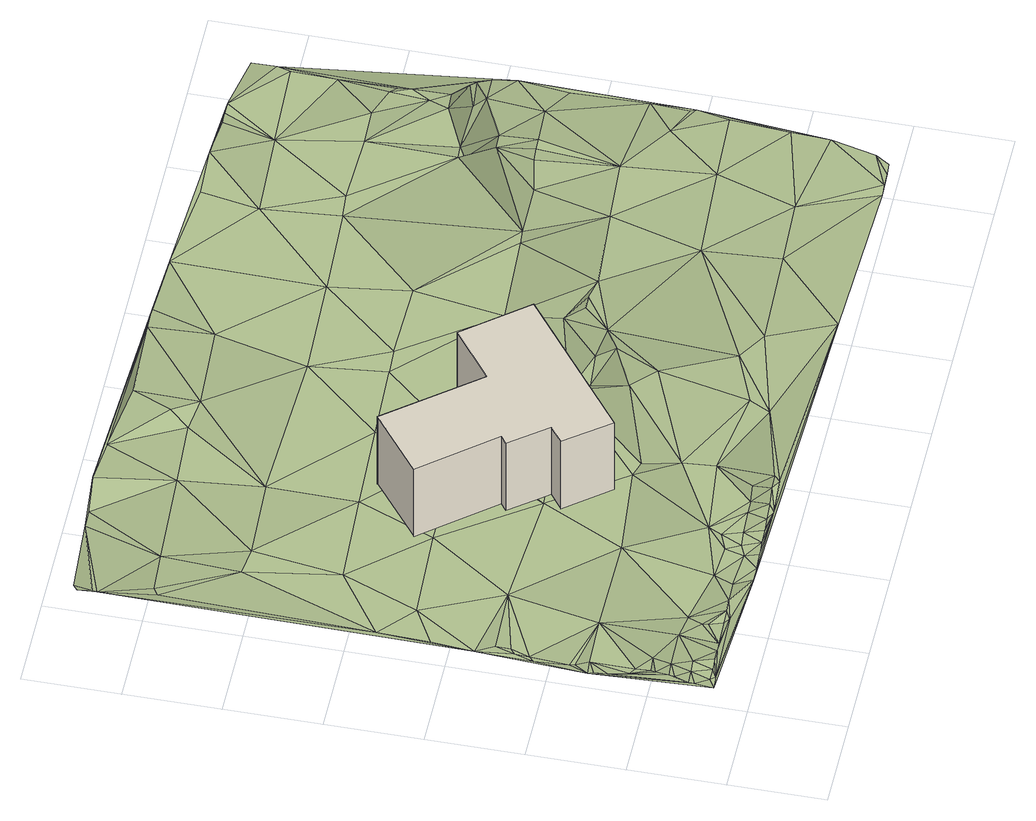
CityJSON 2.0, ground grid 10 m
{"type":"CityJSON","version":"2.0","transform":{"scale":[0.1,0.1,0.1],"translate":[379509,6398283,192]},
"CityObjects":{
"building1":{"type":"Building","attributes":{"measuredHeight":203.6},"geometry":[{"type":"Solid","lod":"1","boundaries":[[[[0,1,2,3,4,5,6,7,8,9]],[[0,9,10,11]],[[9,8,12,10]],[[8,7,13,12]],[[7,6,14,13]],[[6,5,15,14]],[[5,4,16,15]],[[4,3,17,16]],[[3,2,18,17]],[[2,1,19,18]],[[1,0,11,19]],[[11,10,12,13,14,15,16,17,18,19]]]]}]},
"terrain1":{"type":"TINRelief","geometry":[{"type":"CompositeSurface","lod":"1","boundaries":[[[20,21,22]],[[20,22,23]],[[20,23,24]],[[21,25,26]],[[21,26,27]],[[21,27,22]],[[25,28,26]],[[26,28,27]],[[22,27,29]],[[22,29,30]],[[22,30,23]],[[27,28,31]],[[27,31,32]],[[27,32,29]],[[31,33,32]],[[23,30,34]],[[30,29,34]],[[29,32,34]],[[32,33,34]],[[35,36,37]],[[35,37,38]],[[35,38,20]],[[35,20,39]],[[36,40,41]],[[36,41,42]],[[36,42,43]],[[36,43,37]],[[40,33,31]],[[40,31,42]],[[40,42,41]],[[42,31,28]],[[42,28,25]],[[42,25,43]],[[43,25,44]],[[43,44,45]],[[43,45,37]],[[37,45,38]],[[38,45,44]],[[38,44,21]],[[38,21,20]],[[44,25,21]],[[46,47,48]],[[46,48,49]],[[49,48,50]],[[48,47,51]],[[48,51,50]],[[50,51,52]],[[50,52,35]],[[51,40,52]],[[51,47,40]],[[52,40,53]],[[52,53,35]],[[53,40,36]],[[53,36,35]],[[54,55,56]],[[54,56,57]],[[54,57,47]],[[57,56,47]],[[47,56,58]],[[56,59,58]],[[60,61,62]],[[60,62,59]],[[60,59,56]],[[60,56,55]],[[61,63,64]],[[61,64,58]],[[61,58,62]],[[62,58,59]],[[65,66,67]],[[66,58,67]],[[39,68,69]],[[39,69,70]],[[39,70,71]],[[39,20,68]],[[71,70,72]],[[68,24,73]],[[68,73,69]],[[68,20,24]],[[73,24,74]],[[73,74,69]],[[72,70,75]],[[72,75,76]],[[70,69,77]],[[70,77,75]],[[69,74,77]],[[74,24,77]],[[77,24,23]],[[77,23,34]],[[77,34,75]],[[75,34,33]],[[78,35,39]],[[78,39,71]],[[79,54,47]],[[79,47,46]],[[79,46,49]],[[79,49,50]],[[79,50,35]],[[79,35,78]],[[79,80,54]],[[80,81,55]],[[80,55,54]],[[82,61,60]],[[82,60,55]],[[82,55,81]],[[82,83,61]],[[83,63,61]],[[83,84,63]],[[84,64,63]],[[84,85,86]],[[64,65,67]],[[64,67,58]],[[87,71,88]],[[87,88,89]],[[87,89,90]],[[87,90,91]],[[87,78,71]],[[89,88,92]],[[89,92,93]],[[89,93,90]],[[88,71,94]],[[88,94,92]],[[95,91,96]],[[95,96,97]],[[91,90,98]],[[91,98,96]],[[90,93,99]],[[90,99,98]],[[93,92,100]],[[93,100,101]],[[93,101,99]],[[92,94,100]],[[94,72,76]],[[94,76,102]],[[94,102,100]],[[94,71,72]],[[97,96,103]],[[97,103,104]],[[96,98,105]],[[96,105,103]],[[98,99,105]],[[99,101,105]],[[101,100,105]],[[100,102,105]],[[102,76,105]],[[105,106,103]],[[105,76,75]],[[105,75,106]],[[103,106,104]],[[107,78,87]],[[107,87,108]],[[107,108,109]],[[110,80,79]],[[110,79,78]],[[110,78,107]],[[110,107,111]],[[110,111,112]],[[110,112,113]],[[110,113,80]],[[113,112,114]],[[113,114,81]],[[113,81,80]],[[115,81,114]],[[115,114,116]],[[115,116,117]],[[115,117,118]],[[115,118,83]],[[115,83,82]],[[115,82,81]],[[118,117,119]],[[118,119,120]],[[118,120,83]],[[120,119,121]],[[120,121,122]],[[120,122,85]],[[120,85,84]],[[120,84,83]],[[123,104,124]],[[123,124,125]],[[104,106,126]],[[104,126,124]],[[127,91,95]],[[127,95,97]],[[127,97,104]],[[127,104,123]],[[127,123,108]],[[127,108,87]],[[127,87,91]],[[108,123,125]],[[111,128,129]],[[111,129,130]],[[111,130,131]],[[111,131,132]],[[111,132,112]],[[111,107,109]],[[111,109,128]],[[128,109,108]],[[128,108,125]],[[128,125,133]],[[128,133,129]],[[112,132,134]],[[112,134,114]],[[116,135,136]],[[116,136,137]],[[116,137,117]],[[116,114,134]],[[116,134,135]],[[117,137,122]],[[117,122,121]],[[117,121,119]],[[122,137,85]],[[138,131,139]],[[133,139,130]],[[133,130,129]],[[133,125,139]],[[130,139,131]],[[139,125,124]],[[139,124,140]],[[132,141,135]],[[132,135,134]],[[136,135,141]],[[136,142,86]],[[136,86,137]],[[137,86,85]],[[86,143,144]],[[145,126,106]],[[145,106,146]],[[145,146,147]],[[140,124,126]],[[140,126,145]],[[140,145,147]],[[140,147,148]],[[149,139,150]],[[149,150,131]],[[149,131,138]],[[149,138,139]],[[150,151,152]],[[150,152,132]],[[150,132,131]],[[150,139,140]],[[150,140,151]],[[152,141,132]],[[152,151,153]],[[152,153,141]],[[154,155,156]],[[154,156,142]],[[154,142,136]],[[154,136,141]],[[142,157,143]],[[142,143,158]],[[142,158,86]],[[158,143,86]],[[147,146,159]],[[147,159,160]],[[148,161,162]],[[148,147,161]],[[151,148,163]],[[151,163,164]],[[151,164,153]],[[151,140,148]],[[163,165,166]],[[163,166,167]],[[163,167,168]],[[163,168,164]],[[163,148,169]],[[163,169,170]],[[163,170,165]],[[166,165,171]],[[166,171,172]],[[166,172,167]],[[167,172,168]],[[168,172,164]],[[153,172,155]],[[153,155,154]],[[153,154,141]],[[153,164,172]],[[155,172,173]],[[155,173,174]],[[171,175,174]],[[171,174,173]],[[171,173,172]],[[156,155,176]],[[156,176,157]],[[156,157,142]],[[157,177,178]],[[157,178,144]],[[157,144,179]],[[157,179,180]],[[157,180,143]],[[143,180,179]],[[143,179,144]],[[181,182,183]],[[159,146,183]],[[159,183,182]],[[159,182,160]],[[161,147,160]],[[170,184,185]],[[170,185,186]],[[170,186,165]],[[170,169,184]],[[169,148,162]],[[169,162,185]],[[169,185,184]],[[185,160,187]],[[185,187,186]],[[185,162,161]],[[185,161,160]],[[165,186,187]],[[165,187,175]],[[165,175,171]],[[188,189,190]],[[174,175,189]],[[190,189,175]],[[190,175,191]],[[191,175,187]],[[176,174,192]],[[176,192,193]],[[176,193,194]],[[176,194,157]],[[176,155,174]],[[194,193,195]],[[194,195,177]],[[194,177,157]],[[195,193,196]],[[195,196,197]],[[195,197,177]],[[197,196,177]],[[196,187,198]],[[196,198,177]],[[196,193,199]],[[196,199,191]],[[196,191,187]],[[193,192,199]],[[199,192,188]],[[199,188,190]],[[199,190,191]],[[192,174,189]],[[192,189,188]],[[178,198,144]],[[178,177,198]],[[144,198,200]]]}]}
},
"vertices":[
[246,183,10],[211,229,10],[228,242,10],[198,281,10],[206,287,10],[146,361,10],[208,410,10],[282,317,10],[334,357,10],[386,292,10],[386,292,116],[246,183,116],[334,357,116],[282,317,116],[208,410,116],[146,361,116],[206,287,116],[198,281,116],[228,242,116],[211,229,116],
[66,82,24],[25,81,26],[32,61,27],[52,41,25],[65,42,22],[11,80,25],[10,75,25],[18,60,27],[4,60,26],[25,40,27],[39,41,27],[4,54,26],[11,40,27],[1,34,27],[16,35,27],[72,162,18],[17,160,20],[18,115,19],[32,101,23],[93,78,22],[3,159,19],[5,154,19],[6,140,19],[12,120,18],[15,95,22],[18,100,20],[18,254,21],[8,273,20],[13,234,20],[19,239,20],[12,219,20],[7,214,20],[11,179,18],[12,174,18],[49,338,22],[82,418,21],[14,371,20],[11,317,21],[25,650,6],[24,590,16],[67,516,20],[74,597,17],[32,595,16],[119,678,16],[104,678,12],[34,675,1],[27,670,3],[26,655,6],[86,63,23],[107,43,25],[121,44,24],[155,65,20],[147,45,20],[86,57,24],[93,43,22],[155,26,22],[169,26,24],[98,38,23],[171,160,22],[88,256,21],[146,342,23],[179,422,23],[97,512,19],[171,601,23],[150,680,32],[387,670,27],[456,667,24],[205,81,33],[184,61,28],[198,67,33],[232,48,33],[246,48,34],[191,46,29],[205,47,33],[181,41,26],[261,49,40],[256,29,47],[270,29,49],[241,28,40],[226,28,34],[198,27,30],[212,27,33],[184,26,28],[264,23,49],[358,52,44],[234,22,37],[487,11,43],[266,169,25],[283,124,34],[282,164,25],[213,246,23],[364,252,25],[278,342,23],[264,341,23],[275,426,21],[180,515,23],[348,508,21],[275,599,28],[240,604,26],[251,624,36],[198,676,30],[266,664,39],[360,669,30],[366,73,47],[415,94,55],[383,168,51],[449,76,51],[287,90,33],[360,192,49],[372,233,28],[401,234,39],[453,276,30],[451,334,23],[407,214,48],[357,429,21],[384,430,22],[458,512,19],[370,604,23],[462,256,40],[438,229,39],[547,159,53],[468,428,21],[546,597,20],[610,659,21],[680,656,18],[557,80,48],[661,3,47],[626,82,50],[644,163,60],[476,256,41],[499,251,40],[570,254,58],[547,338,26],[561,339,28],[554,516,19],[650,421,23],[581,518,19],[641,601,18],[556,657,21],[675,4,47],[715,65,56],[715,105,58],[713,165,65],[627,256,69],[593,334,54],[690,343,63],[649,341,66],[636,341,66],[622,340,65],[684,218,68],[719,245,65],[652,381,60],[638,381,58],[651,415,22],[664,422,22],[700,403,58],[655,515,20],[735,558,16],[736,605,16],[667,656,18],[653,655,19],[702,5,48],[708,19,51],[688,4,49],[717,205,65],[720,199,65],[723,325,59],[729,378,59],[722,424,50],[696,416,48],[724,418,53],[727,404,56],[712,444,23],[720,464,22],[695,516,19],[723,504,22],[731,484,22],[730,498,21],[739,619,17],[727,444,27],[740,645,15]
]}
